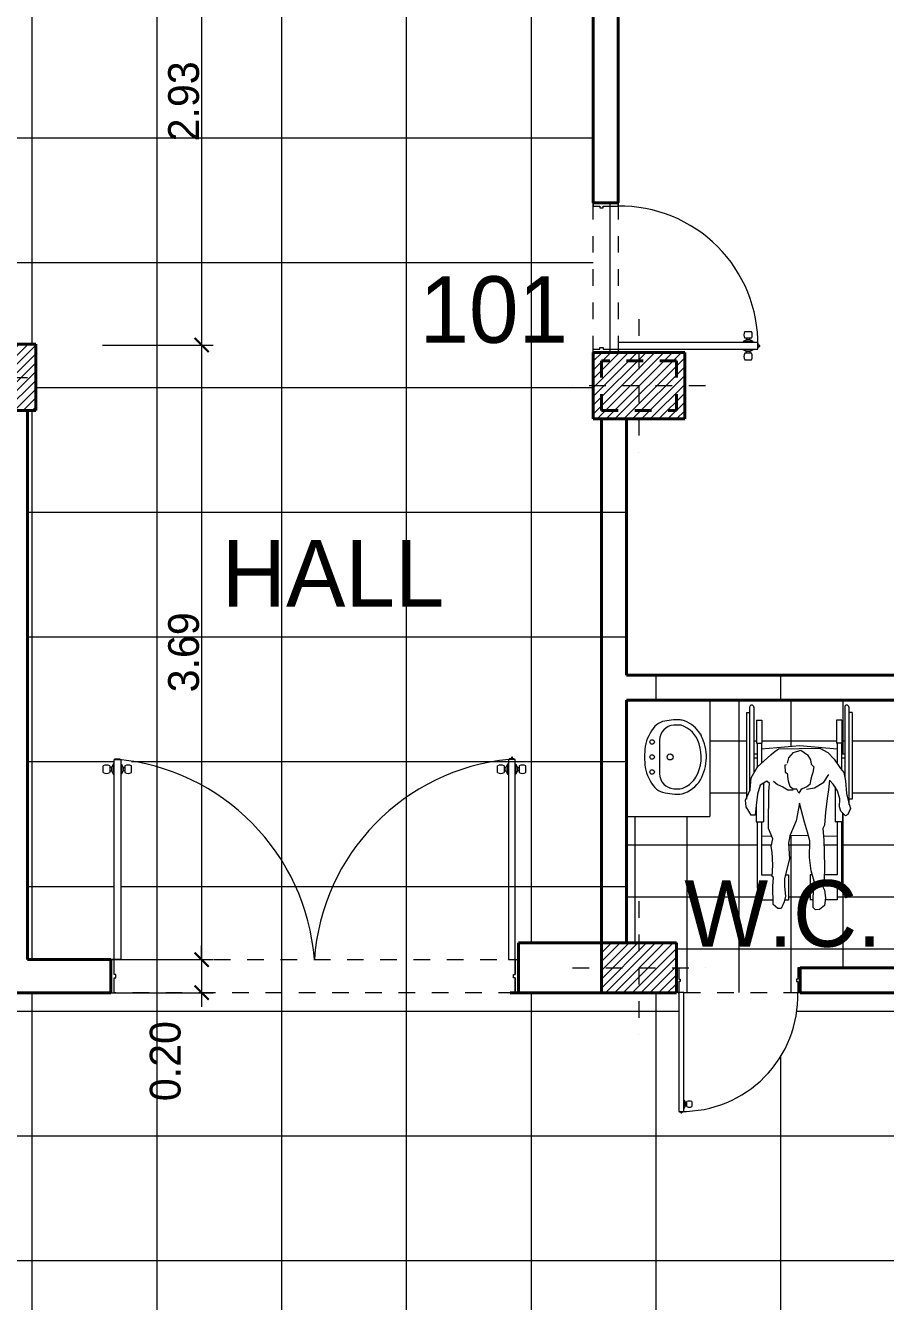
# Model space of a CAD drawing. Header units: millimetres. Extents: x 189.5 to 285.5, y -15 to 51.
# Drawn here: x 248.18 to 253.35, y 21.13 to 28.8 of the extents above; entities that cross this region are included whole.
import ezdxf
from ezdxf.enums import TextEntityAlignment as Align

# ---------------------------------------------------------------- set-up
doc = ezdxf.new("R2010")
doc.units = ezdxf.units.MM
doc.header["$LTSCALE"] = 0.005
doc.header["$MEASUREMENT"] = 0
doc.linetypes.add('ACAD_ISO02W100', pattern=[15, 12, -3])
doc.linetypes.add('ACAD_ISO10W100', pattern=[18, 12, -3, 0, -3])
for name, color, linetype, lineweight in [('Aux', 1, 'Continuous', 9), ('columna', 6, 'Continuous', 40), ('cotas', 1, 'Continuous', 15), ('ejes', 1, 'ACAD_ISO10W100', 9), ('Hatch', 11, 'Continuous', 9), ('muebles', 2, 'Continuous', 20), ('muro', 5, 'Continuous', 40), ('proy', 1, 'ACAD_ISO02W100', 9), ('pu-ven', 2, 'Continuous', 20), ('reforzamiento', 5, 'ACAD_ISO10W100', 40)]:
    doc.layers.add(name, color=color, linetype=linetype, lineweight=lineweight)
doc.layers.add('text', color=1, linetype='Continuous')
doc.styles.get("Standard").update_dxf_attribs({"font": 'ERASMD.TTF', "height": 0.185})
doc.dimstyles.get("Standard").update_dxf_attribs({"dimtxt": 0.15, "dimasz": 0.085, "dimexe": 0.07, "dimexo": 0.4, "dimgap": 0.015, "dimtad": 1, "dimzin": 1, "dimdsep": 46, "dimtxsty": 'Standard', "dimblk": 'ARCHTICK', "dimcen": 0, "dimclrd": 256, "dimclre": 256, "dimclrt": 2, "dimadec": 0, "dimazin": 0, "dimtfac": 1, "dimtix": 1, "dimtmove": 0, "dimatfit": 0, "dimfxl": 1, "dimlwd": -1, "dimlwe": -1, "dimarcsym": 0})
pattern_1 = [(45, (-337.533465, 81.375706), (-0.0265165043, 0.0265165043), [])]
pattern_2 = [(0, (-337.5335, 81.3757), (0, 0.75), []), (90, (-337.5335, 81.3757), (-0.75, 5e-17), [])]

# ---------------------------------------------------------------- blocks, each defined once
blk = doc.blocks.new('_ArchTick')
at = {"color": 0, "linetype": 'ByBlock', "const_width": 0.15}
blk.add_lwpolyline([(-0.5, -0.5), (0.5, 0.5)], dxfattribs=at)
blk = doc.blocks.new('*D176')
at = {"layer": 'cotas', "transparency": 16777216}
for p, q in [((249.1315, 29.8113), (249.3052, 29.8113)), ((249.2352, 29.8113), (249.2352, 26.8806)), ((248.639, 26.8806), (249.3052, 26.8806))]:
    blk.add_line(p, q, dxfattribs=at)
at = {"layer": 'Defpoints', "color": 0, "transparency": 16777216}
for p in [(248.7315, 29.8113), (248.239, 26.8806), (249.2352, 26.8806)]:
    blk.add_point(p, dxfattribs=at)
at = {"layer": 'cotas', "transparency": 16777216, "xscale": 0.085, "yscale": 0.085, "zscale": 0.085}
for p, rotation in [((249.2352, 29.8113), 90), ((249.2352, 26.8806), 270)]:
    blk.add_blockref('_ArchTick', p, dxfattribs=dict(at, rotation=rotation))
at = {"layer": 'cotas', "color": 2, "transparency": 16777216, "insert": (249.1277, 28.3459), "char_height": 0.185, "attachment_point": 5, "rotation": 90}
blk.add_mtext('2.93', dxfattribs=at)
blk = doc.blocks.new('*D177')
at = {"layer": 'cotas', "transparency": 16777216}
for p, q in [((248.639, 26.8806), (249.3052, 26.8806)), ((249.2352, 26.8806), (249.2352, 23.1863)), ((248.639, 23.1863), (249.3052, 23.1863))]:
    blk.add_line(p, q, dxfattribs=at)
at = {"layer": 'Defpoints', "color": 0, "transparency": 16777216}
for p in [(248.239, 26.8806), (248.239, 23.1863), (249.2352, 23.1863)]:
    blk.add_point(p, dxfattribs=at)
at = {"layer": 'cotas', "transparency": 16777216, "xscale": 0.085, "yscale": 0.085, "zscale": 0.085}
for p, rotation in [((249.2352, 26.8806), 90), ((249.2352, 23.1863), 270)]:
    blk.add_blockref('_ArchTick', p, dxfattribs=dict(at, rotation=rotation))
at = {"layer": 'cotas', "color": 2, "transparency": 16777216, "insert": (249.1277, 25.0334), "char_height": 0.185, "attachment_point": 5, "rotation": 90}
blk.add_mtext('3.69', dxfattribs=at)
blk = doc.blocks.new('*D178')
at = {"layer": 'cotas', "transparency": 16777216}
for p, q in [((249.2352, 23.1863), (249.2352, 23.2713)), ((248.639, 23.1863), (249.3052, 23.1863)), ((249.2352, 23.1863), (249.2352, 22.9863)), ((248.639, 22.9863), (249.3052, 22.9863)), ((249.2352, 22.9863), (249.2352, 22.9013))]:
    blk.add_line(p, q, dxfattribs=at)
at = {"layer": 'Defpoints', "color": 0, "transparency": 16777216}
for p in [(248.239, 23.1863), (248.239, 22.9863), (249.2352, 22.9863)]:
    blk.add_point(p, dxfattribs=at)
at = {"layer": 'cotas', "transparency": 16777216, "xscale": 0.085, "yscale": 0.085, "zscale": 0.085}
for p, rotation in [((249.2352, 23.1863), 270), ((249.2352, 22.9863), 90)]:
    blk.add_blockref('_ArchTick', p, dxfattribs=dict(at, rotation=rotation))
at = {"layer": 'cotas', "color": 2, "transparency": 16777216, "insert": (249.0172, 22.5754), "char_height": 0.185, "attachment_point": 5, "rotation": 90}
blk.add_mtext('0.20', dxfattribs=at)

msp = doc.modelspace()

# ---------------------------------------------------------------- hatches: boundary and pattern name
at = {"layer": 'Hatch'}
h = msp.add_hatch(dxfattribs=at)
h.set_pattern_fill('NET', color=256, scale=6, style=0)
h.set_pattern_definition(pattern_2)
h.paths.add_polyline_path([(251.589, 29.6363), (251.589, 29.8113), (251.5421, 29.8113), (250.739, 29.8113), (247.989, 29.8113), (247.989, 29.5613), (247.259, 29.5613), (247.259, 29.8113), (246.739, 29.8113), (245.119, 29.8113), (244.419, 29.8113), (244.419, 34.2019), (244.4194, 34.2019), (244.4194, 35.0813), (244.419, 35.0813), (244.419, 35.2313), (244.4194, 35.2436), (244.4194, 35.2633), (244.4194, 36.1313), (244.419, 36.1313), (244.419, 40.4363), (243.044, 40.4363), (243.044, 36.3343), (243.0435, 36.322), (243.0435, 36.3022), (243.0435, 35.4343), (243.044, 35.4343), (243.044, 29.8113), (241.044, 29.8113), (241.0264, 29.8113), (240.2542, 29.8113), (239.109, 29.8113), (239.109, 29.5613), (238.379, 29.5613), (238.379, 29.6602), (238.3614, 29.6602), (237.5892, 29.6602), (237.5892, 29.6613), (234.1944, 29.6613), (234.1944, 29.5863), (234.1949, 29.4603), (234.1948, 29.4603), (234.1948, 27.0503), (234.1948, 26.7863), (234.1921, 25.9187), (234.1921, 23.7613), (234.1921, 23.2863), (234.1921, 23.1863), (234.764, 23.1863), (234.764, 23.1864), (234.784, 23.1864), (234.784, 24.3926), (234.824, 24.3926), (234.824, 24.3876, -0.361107), (235.9877, 23.1864, -0.36511), (237.154, 24.3896), (237.154, 24.3926), (237.169, 24.3926), (237.169, 24.394, -1.126482), (237.1857, 24.3926), (237.214, 24.3926), (237.214, 24.8313), (237.214, 24.8613), (237.214, 24.9613), (237.214, 25.5313), (237.214, 26.7863), (238.394, 26.7863), (238.394, 26.8863), (239.094, 26.8863), (239.094, 26.7794), (239.694, 26.7794), (239.694, 26.7863), (240.994, 26.7863), (240.994, 26.5863), (242.094, 26.5863), (242.094, 27.0898, -0.414214), (242.069, 27.1148, -1), (242.119, 27.1148, -0.414214), (242.094, 27.0898), (242.094, 26.5863), (243.294, 26.5863), (243.319, 26.5863), (243.319, 26.5363), (243.969, 26.5363), (243.969, 26.5863), (243.994, 26.5863), (245.494, 26.5863), (245.494, 26.7863), (247.539, 26.7863), (247.539, 26.8863), (248.239, 26.8863), (248.239, 26.4863), (248.189, 26.4863), (248.189, 23.1863), (248.709, 23.1863), (248.709, 24.2908), (248.6948, 24.3191, -0.533094), (248.6252, 24.3308, -0.533094), (248.6948, 24.3426), (248.709, 24.3708), (248.709, 24.3925), (248.749, 24.3925), (248.749, 24.3876, -0.361107), (249.9127, 23.1863, -0.36511), (251.079, 24.3895), (251.079, 24.3925), (251.094, 24.3925), (251.094, 24.3939, -1.126482), (251.1107, 24.3925), (251.119, 24.3925), (251.119, 24.3708), (251.1331, 24.3426, -0.533094), (251.2027, 24.3308, -0.533094), (251.1331, 24.3191), (251.119, 24.2908), (251.119, 23.2863), (251.639, 23.2863), (251.639, 26.4363), (251.589, 26.4363), (251.589, 26.8363), (251.589, 26.8563), (251.589, 27.7363)])
h.paths.add_polyline_path([(237.1758, 24.386, -0.994515), (237.1789, 24.4026, -1.001182), (237.1759, 24.386, -0.002159)], flags=17)
h.paths.add_polyline_path([(248.7027, 24.3308, -0.645497), (248.6252, 24.3308, -0.645497)], flags=17)
h.paths.add_polyline_path([(251.1012, 24.3858, -0.00258), (251.1011, 24.3858, -0.008851), (251.1008, 24.3859, -363.638745), (251.1009, 24.3859, -115.199199)], flags=17)
h.paths.add_polyline_path([(251.2027, 24.3308, -0.645497), (251.1252, 24.3308, -0.645497)], flags=16)
h.paths.add_polyline_path([(251.119, 24.39), (251.084, 24.39, 0.366205), (249.9127, 23.1863), (251.119, 23.1863)], flags=16)
h.paths.add_polyline_path([(251.0648, 24.3426), (251.074, 24.3608), (251.074, 24.3008), (251.0648, 24.3191, -0.533094), (250.9952, 24.3308, -0.533094)], flags=0)
h.paths.add_polyline_path([(251.064, 24.3208), (251.054, 24.3208), (251.054, 24.3008), (251.064, 24.3008)], flags=0)
h.paths.add_polyline_path([(248.814, 24.3789), (248.814, 24.3108, -0.337682), (248.7631, 24.3191), (248.749, 24.2908), (248.749, 23.1863), (249.9127, 23.1863, 0.34701)], flags=16)
h.paths.add_polyline_path([(251.109, 23.0963), (251.119, 23.0963), (251.119, 23.1863), (248.709, 23.1863), (248.709, 23.0963), (248.719, 23.0963), (248.719, 23.0763), (248.709, 23.0763), (248.709, 22.9863), (251.119, 22.9863), (251.119, 23.0763), (251.109, 23.0763)])
h.paths.add_polyline_path([(237.194, 24.3901), (237.159, 24.3901, 0.366205), (235.9877, 23.1864), (237.154, 23.1864), (237.194, 23.1864)], flags=17)
h.paths.add_polyline_path([(237.1398, 24.3426), (237.149, 24.3609), (237.149, 24.3009), (237.1398, 24.3192, -0.533094), (237.0702, 24.3309, -0.533094)], flags=16)
h.paths.add_polyline_path([(237.139, 24.3209), (237.129, 24.3209), (237.129, 24.3009), (237.139, 24.3009)], flags=16)
h.paths.add_polyline_path([(234.889, 24.3789), (234.889, 24.3109, -0.337682), (234.8381, 24.3192), (234.824, 24.2909), (234.824, 23.1864), (235.9877, 23.1864, 0.34701)], flags=16)
h.paths.add_polyline_path([(237.184, 23.0964), (237.194, 23.0964), (237.194, 23.1863), (234.784, 23.1863), (234.784, 23.0964), (234.794, 23.0964), (234.794, 23.0764), (234.794, 23.0763), (234.784, 23.0763), (234.784, 22.9864), (237.194, 22.9864), (237.194, 23.0763), (237.184, 23.0763)])
h.paths.add_polyline_path([(243.4103, 38.1902), (244.0526, 38.1902), (244.0526, 37.9067), (243.4103, 37.9067)], flags=24)
h.paths.add_polyline_path([(248.983, 29.1406), (248.983, 29.7272), (249.2665, 29.7272), (249.2665, 29.1406)], flags=24)
h.paths.add_polyline_path([(248.983, 28.0303), (248.983, 28.6616), (249.2665, 28.6616), (249.2665, 28.0303)], flags=24)
h.paths.add_polyline_path([(248.983, 24.7316), (248.983, 25.3353), (249.2665, 25.3353), (249.2665, 24.7316)], flags=24)
h.paths.add_polyline_path([(244.8421, 29.211), (244.8421, 29.7976), (245.1256, 29.7976), (245.1256, 29.211)], flags=24)
h.paths.add_polyline_path([(244.8421, 27.8981), (244.8421, 28.4994), (245.1256, 28.4994), (245.1256, 27.8981)], flags=24)
h.paths.add_polyline_path([(239.7537, 27.9787), (239.7537, 28.612), (240.0372, 28.612), (240.0372, 27.9787)], flags=24)
h = msp.add_hatch(dxfattribs=at)
h.set_pattern_fill('ANSI31', color=256, scale=0.3, style=0)
h.set_pattern_definition(pattern_1)
h.paths.add_polyline_path([(247.889, 26.8863), (247.539, 26.8863), (247.539, 26.6863), (247.889, 26.6863)])
h.paths.add_polyline_path([(248.239, 26.8863), (247.889, 26.8863), (247.889, 26.6863), (248.239, 26.6863)])
h.paths.add_polyline_path([(248.239, 26.6863), (247.889, 26.6863), (247.889, 26.4863), (248.239, 26.4863)])
h.paths.add_polyline_path([(247.889, 26.6863), (247.539, 26.6863), (247.539, 26.4863), (247.889, 26.4863)])
h = msp.add_hatch(dxfattribs=at)
h.set_pattern_fill('ANSI31', color=256, scale=0.3, style=0)
h.set_pattern_definition(pattern_1)
h.paths.add_polyline_path([(251.864, 26.7863), (251.639, 26.7863), (251.639, 26.6363), (251.864, 26.6363)])
h.paths.add_polyline_path([(252.089, 26.7863), (251.864, 26.7863), (251.864, 26.6363), (252.089, 26.6363)])
h.paths.add_polyline_path([(252.089, 26.6363), (251.864, 26.6363), (251.864, 26.4863), (252.089, 26.4863)], flags=16)
h.paths.add_polyline_path([(251.864, 26.6363), (251.639, 26.6363), (251.639, 26.4863), (251.864, 26.4863)], flags=17)
h.paths.add_polyline_path([(251.864, 26.4863), (251.639, 26.4863), (251.639, 26.6363), (251.589, 26.6363), (251.589, 26.4363), (251.864, 26.4363)])
h.paths.add_polyline_path([(252.139, 26.6363), (252.089, 26.6363), (252.089, 26.4863), (251.864, 26.4863), (251.864, 26.4363), (252.139, 26.4363)])
h.paths.add_polyline_path([(252.139, 26.8363), (251.864, 26.8363), (251.864, 26.7863), (252.089, 26.7863), (252.089, 26.6363), (252.139, 26.6363)])
h.paths.add_polyline_path([(251.864, 26.8363), (251.589, 26.8363), (251.589, 26.6363), (251.639, 26.6363), (251.639, 26.7863), (251.864, 26.7863)])
h = msp.add_hatch(dxfattribs=at)
h.set_pattern_fill('NET', color=256, scale=6, style=0)
h.set_pattern_definition(pattern_2)
h.paths.add_polyline_path([(252.1039, 22.9856, -2.414214), (252.102, 22.9875), (252.089, 22.9875), (252.089, 22.9863), (251.639, 22.9863), (251.139, 22.9863), (248.709, 22.9863), (248.689, 22.9863), (247.989, 22.9863), (247.539, 22.9863), (246.544, 22.9863), (245.694, 22.9863), (245.394, 22.9863), (243.744, 22.9863), (242.744, 22.9863), (240.994, 22.9863), (240.694, 22.9863), (239.844, 22.9863), (238.794, 22.9863), (238.394, 22.9863), (238.194, 22.9863), (237.214, 22.9863), (234.784, 22.9863), (234.764, 22.9863), (234.764, 22.9864), (234.1921, 22.9864), (234.1921, 22.3237), (234.1921, 20.2278), (234.1921, 19.6363), (234.1921, 19.2685), (234.1921, 18.3185), (234.1921, 17.6113), (234.1921, 17.2613), (234.0921, 17.2613), (234.0921, 16.6726), (234.0921, 13.9314), (234.0921, 13.1863), (234.0921, 12.8863), (234.0921, 11.2863), (237.544, 11.2863), (237.544, 12.8363), (237.294, 12.8363), (236.894, 12.8363), (236.894, 13.2363), (237.294, 13.2363), (237.544, 13.2363), (237.544, 19.5563), (252.1187, 19.5563), (252.1187, 19.6495), (252.0707, 19.6495), (252.1187, 20.1341), (252.1187, 19.5563), (257.464, 19.5563), (257.464, 20.1863), (257.164, 20.1863), (257.164, 20.4863), (257.264, 20.4863), (257.264, 22.9863), (256.714, 22.9863), (255.3366, 22.9863, -0.419905), (254.6483, 22.2732), (254.6483, 22.2713), (254.6409, 22.2713), (254.6409, 22.2703, -1.126482), (254.6284, 22.2713), (254.6223, 22.2713), (254.6223, 22.9875), (254.6015, 22.9875), (254.6015, 24.7463), (257.264, 24.7463), (257.264, 23.3863), (257.414, 23.3863), (257.414, 25.3413), (257.264, 25.3413), (257.264, 24.8963), (251.789, 24.8963), (251.789, 26.4363), (251.639, 26.4363), (251.639, 23.2863), (251.789, 23.2863), (251.789, 24.7463), (254.4515, 24.7463), (254.4515, 23.1363), (252.8331, 23.1363), (252.8331, 22.9863), (252.8182, 22.9863, -0.419905), (252.1299, 22.2732), (252.1299, 22.2713), (252.1225, 22.2713), (252.1225, 22.2703, -1.126482), (252.11, 22.2713), (252.1039, 22.2713)])
h.paths.add_polyline_path([(240.644, 20.4863), (240.644, 20.1863), (240.344, 20.1863), (240.344, 20.4863)], flags=17)
h.paths.add_polyline_path([(237.244, 20.1863), (236.944, 20.1863), (236.944, 20.4863), (237.244, 20.4863)], flags=17)
h.paths.add_polyline_path([(243.694, 20.4863), (243.994, 20.4863), (243.994, 20.1863), (243.694, 20.1863)], flags=17)
h.paths.add_polyline_path([(237.244, 16.9363), (237.244, 16.6363), (236.944, 16.6363), (236.944, 16.9363)], flags=16)
h.paths.add_polyline_path([(247.044, 20.4863), (247.344, 20.4863), (247.344, 20.1863), (247.044, 20.1863)], flags=17)
h.paths.add_polyline_path([(250.364, 20.4863), (250.664, 20.4863), (250.664, 20.1863), (250.364, 20.1863)], flags=17)
h.paths.add_polyline_path([(252.1166, 22.2764, -0.038968), (252.1176, 22.2762, -0.972815), (252.1152, 22.2639, -1.041803), (252.1177, 22.2762, -21.895407)], flags=17)
h.paths.add_polyline_path([(253.714, 20.4863), (254.014, 20.4863), (254.014, 20.1863), (253.714, 20.1863)], flags=17)
h.paths.add_polyline_path([(254.6283, 22.2701, 1796152.363669), (254.6283, 22.2701)], flags=16)
h.paths.add_polyline_path([(234.2749, 19.1133), (234.8615, 19.1133), (234.8615, 18.8298), (234.2749, 18.8298)], flags=24)
h.paths.add_polyline_path([(255.747, 22.3754), (255.747, 22.9621), (256.0305, 22.9621), (256.0305, 22.3754)], flags=24)
h.paths.add_polyline_path([(255.747, 20.9547), (255.747, 21.5879), (256.0305, 21.5879), (256.0305, 20.9547)], flags=24)
h.paths.add_polyline_path([(248.8725, 22.273), (248.8725, 22.8778), (249.156, 22.8778), (249.156, 22.273)], flags=24)
h.paths.add_polyline_path([(244.8421, 22.3643), (244.8421, 22.9691), (245.1256, 22.9691), (245.1256, 22.3643)], flags=24)
h.paths.add_polyline_path([(244.8421, 21.4348), (244.8421, 22.0377), (245.1256, 22.0377), (245.1256, 21.4348)], flags=24)
h.paths.add_polyline_path([(245.146, 20.29), (245.146, 20.8948), (245.4295, 20.8948), (245.4295, 20.29)], flags=24)
h.paths.add_polyline_path([(244.8421, 19.5547), (244.8421, 20.1879), (245.1256, 20.1879), (245.1256, 19.5547)], flags=25)
h.paths.add_polyline_path([(245.2121, 16.9977), (245.2121, 19.8965), (244.6547, 19.8965), (244.6547, 16.9977)], flags=25)
h = msp.add_hatch(dxfattribs=at)
h.set_pattern_fill('NET', color=256, scale=2.5, style=0)
h.set_pattern_definition([(0, (-337.53346, 81.3757), (0, 0.3125), []), (90, (-337.53346, 81.3757), (-0.3125, 2e-17), [])])
h.paths.add_polyline_path([(253.4715, 24.6463, -0.414214), (253.3965, 24.7213), (253.3965, 24.7463), (252.289, 24.7463), (252.289, 24.0463), (251.789, 24.0463), (251.789, 23.2863), (252.089, 23.2863), (252.089, 23.1363), (252.1039, 23.1363), (252.1039, 23.0693), (252.1113, 23.0693), (252.1113, 23.0544), (252.1039, 23.0544), (252.1039, 22.9875), (252.1337, 22.9875), (252.8182, 22.9875), (252.8182, 23.0544), (252.8107, 23.0544), (252.8107, 23.0693), (252.8182, 23.0693), (252.8182, 23.1363), (252.8331, 23.1363), (253.3965, 23.1363), (253.3965, 23.1613, -0.414214), (253.4715, 23.2363), (254.2715, 23.2363, -0.414214), (254.3465, 23.1613), (254.3465, 23.1363), (254.4515, 23.1363), (254.4515, 24.7463), (254.3465, 24.7463), (254.3465, 24.7213, -0.414214), (254.2715, 24.6463)])
h.paths.add_polyline_path([(253.8055, 23.7539), (253.8055, 23.3539), (253.4055, 23.3539), (253.4055, 23.7539)], flags=16)
h.paths.add_polyline_path([(253.7466, 24.237, -0.045363), (253.7102, 24.3393, -0.070518), (253.7076, 24.3574, -0.070518), (253.7102, 24.3755, -0.045363), (253.7466, 24.4778, -0.268169), (253.81, 24.5267, -0.067789), (254.2149, 24.5256, 0.001999), (254.2135, 24.5496, -0.417966), (254.2258, 24.5634, -0.025477), (254.3785, 24.5635, -0.399461), (254.3956, 24.5455), (254.3956, 24.3574), (254.3956, 24.1693, -0.399461), (254.3785, 24.1513, -0.025477), (254.2258, 24.1514, -0.417966), (254.2135, 24.1652, 0.001999), (254.2149, 24.1891, -0.067789), (253.81, 24.1881, -0.268169)], flags=16)
h.paths.add_polyline_path([(253.7242, 24.3698), (253.7246, 24.3713, 0.007544)], flags=0)
h.paths.add_polyline_path([(253.7246, 24.3435, -0.007544), (253.7242, 24.3449)], flags=0)
h.paths.add_polyline_path([(253.5722, 23.6942, -1), (253.5395, 23.6942, -1)], flags=0)
h.paths.add_polyline_path([(253.7578, 24.362, -0.112236), (253.7832, 24.4456, -0.223702), (253.8285, 24.4774, -0.057878), (254.0013, 24.4872, -0.276538), (254.0862, 24.4293), (254.0878, 24.4257, -0.06197), (254.0943, 24.4018, -0.037202), (254.0976, 24.3574, -0.037202), (254.0943, 24.3129, -0.002742), (254.0942, 24.3118, 0.038117), (254.0976, 24.3574, 0.038117), (254.0942, 24.4029, 0.059218), (254.0878, 24.4257), (254.0862, 24.4293, 0.276538), (254.0013, 24.4872, 0.057878), (253.8285, 24.4774, 0.223702), (253.7832, 24.4456, 0.112236), (253.7578, 24.362, 0.0178), (253.7576, 24.3574, -0.0178)], flags=0)
h.paths.add_polyline_path([(253.1347, 24.0953), (253.1204, 24.058), (253.106, 24.0494), (253.087, 24.0685), (253.087, 24.0148), (253.0807, 24.0148), (253.0807, 23.6157), (253.0553, 23.6157), (253.0553, 23.5443), (252.9842, 23.5443), (252.98, 23.5109), (252.9485, 23.488), (252.9256, 23.4851), (252.9113, 23.4995), (252.9113, 23.5443), (252.8926, 23.5443), (252.8926, 23.6946), (252.9067, 23.6946), (252.8998, 23.72), (252.8883, 23.8002), (252.8912, 23.9005), (252.8826, 23.9315), (252.773, 23.934), (252.7729, 23.934), (252.7709, 23.9291), (252.7623, 23.8862), (252.768, 23.7916), (252.7444, 23.6946), (252.7627, 23.6946), (252.7627, 23.5443), (252.7392, 23.5443), (252.7365, 23.5338), (252.7193, 23.4937), (252.6993, 23.4937), (252.6706, 23.5166), (252.6699, 23.5443), (252.6, 23.5443), (252.6, 23.6157), (252.5746, 23.6157), (252.5746, 24.0148), (252.5682, 24.0148), (252.5682, 24.1179), (252.5675, 24.1125), (252.5618, 24.0552), (252.5389, 24.0552), (252.5246, 24.0781), (252.5074, 24.1039), (252.5045, 24.144), (252.5101, 24.1563), (252.5101, 24.6714), (252.5292, 24.6714), (252.5292, 24.7032, -1), (252.5546, 24.7032), (252.5546, 24.4238), (252.5746, 24.4238), (252.5746, 24.4868), (252.5714, 24.4868), (252.5714, 24.6257), (252.6031, 24.6257), (252.6031, 24.4868), (252.6, 24.4868), (252.6, 24.4535), (252.8303, 24.4741), (253.0553, 24.4535), (253.0553, 24.4868), (253.0521, 24.4868), (253.0521, 24.6257), (253.0838, 24.6257), (253.0838, 24.4868), (253.0807, 24.4868), (253.0807, 24.4238), (253.1007, 24.4238), (253.1007, 24.7032, -1), (253.1261, 24.7032), (253.1261, 24.6714), (253.1451, 24.6714), (253.1451, 24.1507), (253.1261, 24.1507), (253.1261, 24.1255)], flags=16)
h.paths.add_polyline_path([(253.0865, 24.3205), (253.087, 24.3205), (253.087, 24.3199)], flags=0)
h.paths.add_polyline_path([(253.0553, 23.6946), (252.9782, 23.6946), (252.98, 23.7401), (252.9771, 23.8346), (252.9743, 23.9034), (252.9722, 23.9295), (253.0553, 23.9276)], flags=0)
h.paths.add_polyline_path([(253.9212, 24.3265, -0.009796), (253.92, 24.3285, 0.019597)], flags=0)
h.paths.add_polyline_path([(253.92, 24.3863, -0.248029), (253.9431, 24.4021, -0.011397), (253.9772, 24.4053, -0.373544), (253.9981, 24.3896, -0.054091), (254.0016, 24.3574, -0.054091), (253.9981, 24.3252, -0.0029), (253.9981, 24.325, 0.054479), (254.0016, 24.3574, 0.054479), (253.9981, 24.3898, 0.370243), (253.9772, 24.4053, 0.011397), (253.9431, 24.4021, 0.227327), (253.9212, 24.3883, 0.009796)], flags=0)
h.paths.add_polyline_path([(254.1401, 24.2774, -1), (254.1251, 24.2774, -1)], flags=0)
h.paths.add_polyline_path([(254.1251, 24.4374, -1), (254.1401, 24.4374, -1)], flags=0)
h.paths.add_polyline_path([(254.1889, 23.6151, -0.093247), (254.2815, 23.6761, -0.099617), (254.4363, 23.7073), (254.4363, 23.5073), (254.4363, 23.3073, -0.099617), (254.2815, 23.3384, -0.093247), (254.1889, 23.3995, -0.203159), (254.1433, 23.5073, -0.203159)], flags=16)
h.paths.add_polyline_path([(254.2039, 23.5907, -0.120293), (254.2968, 23.6561, -0.472603), (254.398, 23.5996, -0.044638), (254.4063, 23.5073, -0.044638), (254.398, 23.415, -0.472603), (254.2968, 23.3585, -0.120293), (254.2039, 23.4239, -0.026209), (254.1942, 23.4356, 0.180716), (254.2529, 23.3974, 0.051268), (254.2936, 23.3927, 0.081987), (254.3258, 23.3976, 0.346828), (254.3808, 23.4799, -0.007416), (254.3802, 23.4903), (254.3773, 23.4903), (254.3773, 23.5243), (254.3971, 23.5243, 0.120973), (254.3954, 23.5815, 0.286894), (254.3368, 23.6352, 0.286546), (254.1942, 23.579, -0.000001), (254.1942, 23.579, -0.026208)], flags=0)
h.paths.add_polyline_path([(252.6678, 23.912), (252.6592, 23.8661), (252.6649, 23.8317), (252.6678, 23.7544), (252.6653, 23.6946), (252.6, 23.6946), (252.6, 23.9276), (252.6605, 23.9298)], flags=0)
h.paths.add_polyline_path([(254.3388, 23.5073, -1), (254.2738, 23.5073, -1)], flags=0)
h.paths.add_polyline_path([(254.3313, 23.5073, -1), (254.2813, 23.5073, -1)], flags=0)
h.paths.add_polyline_path([(255.1015, 24.7463), (255.1015, 24.0463), (254.6015, 24.0463), (254.6015, 23.1363), (254.6074, 23.1363), (254.6223, 23.1363), (254.6223, 23.0693), (254.6297, 23.0693), (254.6297, 23.0544), (254.6223, 23.0544), (254.6223, 22.9875), (254.652, 22.9875), (255.3366, 22.9875), (255.3366, 23.0544), (255.3291, 23.0544), (255.3291, 23.0693), (255.3366, 23.0693), (255.3366, 23.1363), (255.3515, 23.1363), (256.209, 23.1363), (256.209, 23.1613, -0.414214), (256.284, 23.2363), (256.714, 23.2363), (256.714, 23.3863), (257.264, 23.3863), (257.264, 24.7463), (257.159, 24.7463), (257.159, 24.7213, -0.414214), (257.084, 24.6463), (256.284, 24.6463, -0.414214), (256.209, 24.7213), (256.209, 24.7463)])
h.paths.add_polyline_path([(255.3871, 24.0148), (255.3807, 24.0148), (255.3807, 24.1179), (255.38, 24.1125), (255.3743, 24.0552), (255.3514, 24.0552), (255.3371, 24.0781), (255.3199, 24.1039), (255.317, 24.144), (255.3226, 24.1563), (255.3226, 24.6714), (255.3417, 24.6714), (255.3417, 24.7032, -1), (255.3671, 24.7032), (255.3671, 24.4238), (255.3871, 24.4238), (255.3871, 24.4868), (255.3839, 24.4868), (255.3839, 24.6257), (255.4156, 24.6257), (255.4156, 24.4868), (255.4125, 24.4868), (255.4125, 24.4535), (255.6428, 24.4741), (255.8678, 24.4535), (255.8678, 24.4868), (255.8646, 24.4868), (255.8646, 24.6257), (255.8963, 24.6257), (255.8963, 24.4868), (255.8932, 24.4868), (255.8932, 24.4238), (255.9132, 24.4238), (255.9132, 24.7032, -1), (255.9386, 24.7032), (255.9386, 24.6714), (255.9576, 24.6714), (255.9576, 24.1507), (255.9386, 24.1507), (255.9386, 24.1255), (255.9472, 24.0953), (255.9329, 24.058), (255.9185, 24.0494), (255.8995, 24.0685), (255.8995, 24.0148), (255.8932, 24.0148), (255.8932, 23.6157), (255.8678, 23.6157), (255.8678, 23.5443), (255.7967, 23.5443), (255.7925, 23.5109), (255.761, 23.488), (255.7381, 23.4851), (255.7238, 23.4995), (255.7238, 23.5443), (255.7051, 23.5443), (255.7051, 23.6946), (255.7192, 23.6946), (255.7123, 23.72), (255.7008, 23.8002), (255.7037, 23.9005), (255.6951, 23.9315), (255.5855, 23.934), (255.5854, 23.934), (255.5834, 23.9291), (255.5748, 23.8862), (255.5805, 23.7916), (255.5569, 23.6946), (255.5752, 23.6946), (255.5752, 23.5443), (255.5517, 23.5443), (255.549, 23.5338), (255.5318, 23.4937), (255.5118, 23.4937), (255.4831, 23.5166), (255.4824, 23.5443), (255.4125, 23.5443), (255.4125, 23.6157), (255.3871, 23.6157)], flags=16)
h.paths.add_polyline_path([(255.4125, 23.6946), (255.4125, 23.9276), (255.473, 23.9298), (255.4803, 23.912), (255.4717, 23.8661), (255.4774, 23.8317), (255.4803, 23.7544), (255.4778, 23.6946)], flags=0)
h.paths.add_polyline_path([(255.899, 24.3205), (255.8995, 24.3205), (255.8995, 24.3199)], flags=0)
h.paths.add_polyline_path([(255.7925, 23.7401), (255.7896, 23.8346), (255.7868, 23.9034), (255.7847, 23.9295), (255.8678, 23.9276), (255.8678, 23.6946), (255.7907, 23.6946)], flags=0)
h.paths.add_polyline_path([(256.218, 23.7539), (256.618, 23.7539), (256.618, 23.3539), (256.218, 23.3539)], flags=16)
h.paths.add_polyline_path([(256.352, 23.6942, -1), (256.3847, 23.6942, -1)], flags=0)
h.paths.add_polyline_path([(256.5227, 24.3393, -0.070518), (256.5201, 24.3574, -0.070518), (256.5227, 24.3755, -0.045363), (256.5591, 24.4778, -0.268169), (256.6225, 24.5267, -0.067789), (257.0274, 24.5256, 0.001999), (257.026, 24.5496, -0.417966), (257.0383, 24.5634, -0.025477), (257.191, 24.5635, -0.399461), (257.2081, 24.5455), (257.2081, 24.3574), (257.2081, 24.1693, -0.399461), (257.191, 24.1513, -0.025477), (257.0383, 24.1514, -0.417966), (257.026, 24.1652, 0.001999), (257.0274, 24.1891, -0.067789), (256.6225, 24.1881, -0.268169), (256.5591, 24.237, -0.045363)], flags=16)
h.paths.add_polyline_path([(256.5367, 24.3698), (256.5371, 24.3713, 0.007544)], flags=0)
h.paths.add_polyline_path([(256.5371, 24.3435, -0.007544), (256.5367, 24.3449)], flags=0)
h.paths.add_polyline_path([(256.7251, 24.3574, -0.126166), (256.7325, 24.3863, -0.248029), (256.7556, 24.4021, -0.011397), (256.7897, 24.4053, -0.373544), (256.8106, 24.3896, -0.054091), (256.8141, 24.3574, -0.054091), (256.8106, 24.3252, -0.373544), (256.7897, 24.3095, -0.011397), (256.7556, 24.3126, -0.248029), (256.7325, 24.3285, -0.126166)], flags=0)
h.paths.add_polyline_path([(257.0014, 23.7225, 0.203159), (256.9558, 23.6147, 0.203159), (257.0014, 23.507, 0.093247), (257.094, 23.4459), (257.094, 23.4459, 0.09962), (257.2488, 23.4147), (257.2488, 23.6147), (257.2488, 23.8147, 0.099617), (257.094, 23.7836, 0.093247)], flags=16)
h.paths.add_polyline_path([(257.0164, 23.6982, -0.120293), (257.1093, 23.7636, -0.472603), (257.2105, 23.707, -0.044638), (257.2188, 23.6147, -0.044638), (257.2105, 23.5225, -0.472603), (257.1093, 23.4659, -0.120293), (257.0164, 23.5313, -0.026209), (257.0067, 23.543, 0.180716), (257.0654, 23.5049, 0.051268), (257.1061, 23.5002, 0.081987), (257.1383, 23.505, 0.346828), (257.1933, 23.5874, -0.007416), (257.1927, 23.5977), (257.1898, 23.5977), (257.1898, 23.6317), (257.1927, 23.6317, -0.007416), (257.1933, 23.6421, 0.346828), (257.1383, 23.7245, 0.081987), (257.1061, 23.7293, 0.051268), (257.0654, 23.7246, 0.180716), (257.0067, 23.6865, -0.026209)], flags=0)
h.paths.add_polyline_path([(256.9526, 24.2774, -1), (256.9376, 24.2774, -1)], flags=0)
h.paths.add_polyline_path([(257.0863, 23.6147, -1), (257.1513, 23.6147, -1)], flags=0)
h.paths.add_polyline_path([(257.0938, 23.6147, -1), (257.1438, 23.6147, -1)], flags=0)
h.paths.add_polyline_path([(256.9526, 24.4374, -1), (256.9376, 24.4374, -1)], flags=0)
h.paths.add_polyline_path([(257.2099, 23.6329, 0.050246), (257.2098, 23.6317), (257.2098, 23.5971, 0.000598), (257.2097, 23.5974, 1918.09993), (257.2098, 23.5972, 326.691696), (257.21, 23.5957, 0.002984), (257.2098, 23.5971), (257.2098, 23.6324, 0.001244)], flags=0)
h.paths.add_polyline_path([(251.9962, 23.1539), (253.4639, 23.1539), (253.4639, 23.7732), (251.9962, 23.7732)], flags=25)
h.paths.add_polyline_path([(255.75, 23.6124), (255.75, 24.2702), (256.0305, 24.2702), (256.0305, 23.6124)], flags=24)
h.paths.add_polyline_path([(254.6262, 23.1469), (256.0939, 23.1469), (256.0939, 23.7662), (254.6262, 23.7662)], flags=24)
h = msp.add_hatch(dxfattribs=at)
h.set_pattern_fill('ANSI31', color=256, scale=0.3, style=0)
h.set_pattern_definition(pattern_1)
h.paths.add_polyline_path([(251.864, 23.2863), (251.639, 23.2863), (251.639, 23.1363), (251.864, 23.1363)])
h.paths.add_polyline_path([(252.089, 23.2863), (251.864, 23.2863), (251.864, 23.1363), (252.089, 23.1363)])
h.paths.add_polyline_path([(252.089, 23.1363), (251.864, 23.1363), (251.864, 22.9863), (252.089, 22.9863)])
h.paths.add_polyline_path([(251.864, 23.1363), (251.639, 23.1363), (251.639, 22.9863), (251.864, 22.9863)])

# ---------------------------------------------------------------- linework, layer by layer
at = {"layer": 'Aux'}
for p, q in [((252.4997, 26.9613), (252.5397, 26.9613)), ((252.5097, 26.9113), (252.4897, 26.9013)), ((252.5497, 26.9013), (252.4897, 26.9013)), ((252.4897, 26.9013), (252.4897, 26.8963)), ((252.4897, 26.8513), (252.4897, 26.8563)), ((252.5497, 26.8513), (252.4897, 26.8513)), ((252.5097, 26.8413), (252.4897, 26.8513)), ((252.5397, 26.9213), (252.4997, 26.9213)), ((252.5297, 26.9213), (252.5097, 26.9213)), ((252.5097, 26.9213), (252.5097, 26.9113)), ((252.5297, 26.9113), (252.5097, 26.9113)), ((252.5297, 26.9113), (252.5297, 26.9213)), ((252.5497, 26.9013), (252.5297, 26.9113)), ((252.5497, 26.8513), (252.5297, 26.8413)), ((252.5497, 26.8963), (252.5497, 26.9013)), ((252.5497, 26.8563), (252.5497, 26.8513)), ((252.5814, 26.8913), (252.5789, 26.8913)), ((252.5789, 26.8613), (252.5814, 26.8613)), ((252.5814, 26.8613), (252.5814, 26.8913)), ((252.5814, 26.8813), (252.5834, 26.8813)), ((252.5834, 26.8813), (252.5814, 26.8813)), ((252.5814, 26.8713), (252.5914, 26.8713)), ((252.5814, 26.8713), (252.5914, 26.8713)), ((252.5397, 26.8313), (252.4997, 26.8313)), ((252.4997, 26.7913), (252.5397, 26.7913)), ((252.5097, 26.8313), (252.5097, 26.8413)), ((252.5297, 26.8413), (252.5097, 26.8413)), ((252.5297, 26.8313), (252.5097, 26.8313)), ((252.5297, 26.8413), (252.5297, 26.8313)), ((251.104, 24.3925), (251.104, 24.4025)), ((251.104, 24.3925), (251.104, 24.4025)), ((248.644, 24.3108), (248.644, 24.3508)), ((248.684, 24.3508), (248.684, 24.3108)), ((248.694, 24.3408), (248.684, 24.3408)), ((248.684, 24.3408), (248.684, 24.3208)), ((248.684, 24.3208), (248.694, 24.3208)), ((248.704, 24.3608), (248.694, 24.3408)), ((248.694, 24.3408), (248.694, 24.3208)), ((248.694, 24.3208), (248.704, 24.3008)), ((248.709, 24.3608), (248.704, 24.3608)), ((248.704, 24.3608), (248.704, 24.3008)), ((248.714, 24.39), (248.714, 24.3925)), ((248.714, 24.3925), (248.744, 24.3925)), ((248.744, 24.3925), (248.744, 24.39)), ((248.749, 24.3608), (248.754, 24.3608)), ((248.754, 24.3608), (248.764, 24.3408)), ((248.754, 24.3608), (248.754, 24.3008)), ((248.764, 24.3208), (248.754, 24.3008)), ((248.764, 24.3408), (248.764, 24.3208)), ((248.764, 24.3408), (248.774, 24.3408)), ((248.774, 24.3208), (248.764, 24.3208)), ((248.774, 24.3508), (248.774, 24.3108)), ((248.774, 24.3408), (248.774, 24.3208)), ((248.814, 24.3108), (248.814, 24.3508)), ((251.014, 24.3108), (251.014, 24.3508)), ((251.054, 24.3508), (251.054, 24.3108)), ((251.064, 24.3408), (251.054, 24.3408)), ((251.054, 24.3408), (251.054, 24.3208)), ((251.054, 24.3208), (251.064, 24.3208)), ((251.074, 24.3608), (251.064, 24.3408)), ((251.064, 24.3408), (251.064, 24.3208)), ((251.064, 24.3208), (251.074, 24.3008)), ((251.079, 24.3608), (251.074, 24.3608)), ((251.074, 24.3608), (251.074, 24.3008)), ((251.114, 24.3925), (251.084, 24.3925)), ((251.084, 24.3925), (251.084, 24.39)), ((251.094, 24.3925), (251.094, 24.3945)), ((251.094, 24.3945), (251.094, 24.3925)), ((251.114, 24.39), (251.114, 24.3925)), ((251.119, 24.3608), (251.124, 24.3608)), ((251.124, 24.3608), (251.124, 24.3008)), ((251.124, 24.3608), (251.134, 24.3408)), ((251.134, 24.3208), (251.124, 24.3008)), ((251.134, 24.3408), (251.134, 24.3208)), ((251.134, 24.3408), (251.144, 24.3408)), ((251.144, 24.3208), (251.134, 24.3208)), ((251.144, 24.3508), (251.144, 24.3108)), ((251.144, 24.3408), (251.144, 24.3208)), ((251.184, 24.3108), (251.184, 24.3508)), ((248.704, 24.3008), (248.709, 24.3008)), ((248.754, 24.3008), (248.749, 24.3008)), ((251.074, 24.3008), (251.079, 24.3008)), ((251.124, 24.3008), (251.119, 24.3008)), ((252.1374, 22.3396), (252.1337, 22.3396)), ((252.1374, 22.2949), (252.1374, 22.3396)), ((252.1448, 22.3247), (252.1374, 22.3396)), ((252.1523, 22.3247), (252.1448, 22.3247)), ((252.1448, 22.3098), (252.1448, 22.3247)), ((252.1523, 22.3024), (252.1523, 22.3321)), ((252.1523, 22.3098), (252.1523, 22.3247)), ((252.182, 22.3321), (252.182, 22.3024)), ((252.1076, 22.2732), (252.1076, 22.2713)), ((252.1076, 22.2713), (252.1299, 22.2713)), ((252.1151, 22.2713), (252.1151, 22.2639)), ((252.1151, 22.2713), (252.1151, 22.2639)), ((252.1225, 22.2713), (252.1225, 22.2698)), ((252.1225, 22.2698), (252.1225, 22.2713)), ((252.1299, 22.2713), (252.1299, 22.2732)), ((252.1337, 22.2949), (252.1374, 22.2949)), ((252.1374, 22.2949), (252.1448, 22.3098)), ((252.1448, 22.3098), (252.1523, 22.3098))]:
    msp.add_line(p, q, dxfattribs=at)
at = {"layer": 'Aux', "ltscale": 0.005}
for p, q in [((252.5292, 24.7032), (252.5292, 24.1982)), ((252.5546, 24.7032), (252.5546, 24.3064)), ((253.1007, 24.7032), (253.1007, 24.2843)), ((253.1261, 24.7032), (253.1261, 24.119)), ((252.5101, 24.6714), (252.5101, 24.1507)), ((252.5101, 24.6714), (252.5292, 24.6714)), ((252.5714, 24.6257), (252.6031, 24.6257)), ((252.5714, 24.6257), (252.5714, 24.4868)), ((252.6031, 24.6257), (252.6031, 24.4868)), ((253.0838, 24.6257), (253.0521, 24.6257)), ((253.0521, 24.6257), (253.0521, 24.4868)), ((253.0838, 24.6257), (253.0838, 24.4868)), ((253.1451, 24.6714), (253.1261, 24.6714)), ((253.1451, 24.6714), (253.1451, 24.1507)), ((251.988, 24.5052), (251.988, 24.3033)), ((252.5714, 24.4868), (252.6031, 24.4868)), ((252.5746, 24.4868), (252.5746, 24.3417)), ((252.6, 24.4868), (252.6, 24.3658)), ((252.6, 24.4535), (252.8303, 24.4741)), ((252.8303, 24.4741), (253.0553, 24.4535)), ((253.0838, 24.4868), (253.0521, 24.4868)), ((253.0553, 24.4868), (253.0553, 24.3641)), ((253.0807, 24.4868), (253.0807, 24.328)), ((252.5546, 24.4238), (252.5746, 24.4238)), ((252.5546, 24.3984), (252.5746, 24.3984)), ((253.0807, 24.4238), (253.1007, 24.4238)), ((253.0807, 24.3984), (253.1007, 24.3984)), ((252.6, 24.3757), (252.6123, 24.3768)), ((253.0468, 24.3764), (253.0553, 24.3757)), ((253.087, 24.3205), (253.0865, 24.3205)), ((253.087, 24.3205), (253.087, 24.3199)), ((252.6127, 24.2467), (252.6127, 24.0148)), ((253.0426, 24.2243), (253.0426, 24.0148)), ((252.5682, 24.1179), (252.5682, 24.0148)), ((253.1451, 24.1507), (253.1261, 24.1507)), ((252.5682, 24.0148), (252.6127, 24.0148)), ((252.5746, 24.0148), (252.5746, 23.6157)), ((252.6, 24.0148), (252.6, 23.6966)), ((253.087, 24.0148), (253.0426, 24.0148)), ((253.0553, 24.0148), (253.0553, 23.6966)), ((253.0807, 24.0148), (253.0807, 23.6157)), ((253.087, 24.0685), (253.087, 24.0148)), ((252.6, 23.9276), (252.6605, 23.9298)), ((252.7729, 23.934), (252.773, 23.934)), ((252.773, 23.934), (252.8826, 23.9315)), ((252.9722, 23.9295), (253.0553, 23.9276)), ((252.6, 23.6946), (252.6653, 23.6946)), ((252.7444, 23.6946), (252.7627, 23.6946)), ((252.7627, 23.6946), (252.7627, 23.5426)), ((252.9067, 23.6946), (252.8926, 23.6946)), ((252.8926, 23.6946), (252.8926, 23.5426)), ((253.0553, 23.6946), (252.9782, 23.6946)), ((252.5746, 23.6157), (252.6, 23.6157)), ((252.6, 23.6177), (252.6, 23.5443)), ((253.0553, 23.6177), (253.0553, 23.5443)), ((253.0807, 23.6157), (253.0553, 23.6157)), ((252.6, 23.5443), (252.6699, 23.5443)), ((252.7392, 23.5443), (252.7627, 23.5443)), ((252.9113, 23.5443), (252.8926, 23.5443)), ((253.0553, 23.5443), (252.9842, 23.5443))]:
    msp.add_line(p, q, dxfattribs=at)
at = {"layer": 'Aux'}
for centre, radius in [((251.7415, 26.8538), 0.0025), ((252.102, 22.9856), 0.00186)]:
    msp.add_circle(centre, radius, dxfattribs=at)
at = {"layer": 'Aux', "ltscale": 0.005}
for centre, radius in [((251.9429, 24.4945), 0.0135), ((251.9429, 24.4043), 0.0135), ((252.0512, 24.4043), 0.0181), ((251.9429, 24.314), 0.0135)]:
    msp.add_circle(centre, radius, dxfattribs=at)
at = {"layer": 'Aux'}
for centre, radius, start, end in [((251.749, 26.8863), 0.8301, 359.2361, 90.7639), ((252.5372, 26.9413), 0.0425, 151.92751, 208.07249), ((252.5022, 26.9413), 0.0425, 331.92751, 28.07249), ((252.5831, 26.8728), 0.00846, 349.49898, 87.82064), ((252.5831, 26.8728), 0.00846, 349.49898, 87.82064), ((252.5372, 26.8113), 0.0425, 151.92751, 208.07249), ((252.5022, 26.8113), 0.0425, 331.92751, 28.07249), ((251.1024, 24.3942), 0.00846, 79.49898, 177.82064), ((251.1024, 24.3942), 0.00846, 79.49898, 177.82064), ((248.664, 24.3133), 0.0425, 61.92751, 118.07249), ((248.6076, 23.0863), 1.3089, 4.3809, 84.90067), ((248.794, 24.3133), 0.0425, 61.92751, 118.07249), ((251.2099, 23.0958), 1.3003, 95.55806, 176.00994), ((251.034, 24.3133), 0.0425, 61.92751, 118.07249), ((251.164, 24.3133), 0.0425, 61.92751, 118.07249), ((248.664, 24.3483), 0.0425, 241.92751, 298.07249), ((248.794, 24.3483), 0.0425, 241.92751, 298.07249), ((251.034, 24.3483), 0.0425, 241.92751, 298.07249), ((251.164, 24.3483), 0.0425, 241.92751, 298.07249), ((252.1244, 22.9672), 0.6941, 269.23226, 1.67001), ((252.1671, 22.3042), 0.0316, 61.92751, 118.07249), ((252.1162, 22.2701), 0.0063, 259.49898, 357.82064), ((252.1162, 22.2701), 0.0063, 259.49898, 357.82064), ((252.1671, 22.3303), 0.0316, 241.92751, 298.07249)]:
    msp.add_arc(centre, radius, start, end, dxfattribs=at)
at = {"layer": 'Aux', "ltscale": 0.005}
for centre, radius, start, end in [((252.5419, 24.7032), 0.0127, 0, 180), ((253.1134, 24.7032), 0.0127, 0, 180), ((252.0783, 24.5052), 0.0902, 93.41248, 180), ((252.0918, 24.2782), 0.3177, 85.37455, 93.41248), ((252.0693, 24.4406), 0.1615, 15.29334, 72.64777), ((251.9889, 24.404), 0.2491, 330.63828, 18.5497), ((252.0783, 24.3033), 0.0902, 180, 266.58752), ((252.0693, 24.3679), 0.1615, 294.51214, 328.2877), ((252.0918, 24.5304), 0.3177, 266.58752, 271.76826), ((252.0988, 24.303), 0.0902, 271.76826, 294.51214)]:
    msp.add_arc(centre, radius, start, end, dxfattribs=at)
at = {"layer": 'columna'}
for p, q in [((248.239, 26.8863), (247.539, 26.8863)), ((248.239, 26.4863), (248.239, 26.8863)), ((247.539, 26.4863), (248.239, 26.4863)), ((251.639, 23.2863), (251.639, 22.9863)), ((252.089, 23.2863), (251.639, 23.2863)), ((252.089, 22.9863), (252.089, 23.2863)), ((251.639, 22.9863), (252.089, 22.9863))]:
    msp.add_line(p, q, dxfattribs=at)
at = {"layer": 'columna', "linetype": 'ACAD_ISO02W100'}
for p, q in [((251.639, 26.7863), (251.639, 26.4863)), ((252.089, 26.7863), (251.639, 26.7863)), ((252.089, 26.4863), (252.089, 26.7863)), ((251.639, 26.4863), (252.089, 26.4863))]:
    msp.add_line(p, q, dxfattribs=at)
at = {"layer": 'ejes'}
for p, q in [((251.864, 27.0363), (251.864, 26.2363)), ((247.489, 26.6863), (248.289, 26.6863)), ((252.264, 26.6363), (251.464, 26.6363)), ((251.864, 23.5363), (251.864, 22.7363)), ((251.464, 23.1363), (252.264, 23.1363))]:
    msp.add_line(p, q, dxfattribs=at)
at = {"layer": 'muebles'}
for p, q in [((252.289, 24.7463), (252.289, 24.0463)), ((252.2332, 24.5428), (252.2387, 24.532)), ((252.5761, 24.3445), (252.6563, 24.4161)), ((252.6563, 24.4161), (252.6735, 24.4304)), ((252.6735, 24.4304), (252.7022, 24.4533)), ((252.7022, 24.4533), (252.9514, 24.4562)), ((252.7566, 24.3674), (252.7652, 24.3989)), ((252.7652, 24.3989), (252.7938, 24.4304)), ((252.7938, 24.4304), (252.8368, 24.4448)), ((252.8368, 24.4448), (252.8769, 24.4161)), ((252.8769, 24.4161), (252.8941, 24.3875)), ((252.9514, 24.4562), (253.0001, 24.4304)), ((253.0001, 24.4304), (253.0373, 24.3903)), ((252.5389, 24.2786), (252.5761, 24.3445)), ((252.7423, 24.356), (252.7508, 24.3588)), ((252.7451, 24.3101), (252.7423, 24.356)), ((252.8941, 24.3875), (252.8998, 24.3617)), ((252.8998, 24.3617), (252.9141, 24.3445)), ((252.9141, 24.3445), (252.9084, 24.3101)), ((253.0373, 24.3903), (253.0745, 24.3359)), ((253.0745, 24.3359), (253.0946, 24.3101)), ((252.5331, 24.207), (252.5389, 24.2786)), ((252.6334, 24.2586), (252.5933, 24.2356)), ((252.6477, 24.2442), (252.6334, 24.2586)), ((252.6449, 24.1955), (252.6477, 24.2442)), ((252.6735, 24.2586), (252.6964, 24.2385)), ((252.7594, 24.2987), (252.7451, 24.3101)), ((252.7594, 24.2872), (252.7594, 24.2987)), ((252.7623, 24.2586), (252.7594, 24.2872)), ((252.7738, 24.2242), (252.7623, 24.2586)), ((252.8969, 24.27), (252.8912, 24.2385)), ((252.9027, 24.2929), (252.8969, 24.27)), ((252.9084, 24.3101), (252.9027, 24.2929)), ((252.9199, 24.2185), (252.9743, 24.2528)), ((252.9743, 24.2528), (253.0058, 24.2987)), ((253.0087, 24.2643), (253.0029, 24.207)), ((253.0316, 24.2414), (253.0087, 24.2643)), ((253.0946, 24.3101), (253.106, 24.2614)), ((253.106, 24.2614), (253.1118, 24.1841)), ((252.5045, 24.144), (252.5331, 24.207)), ((252.5761, 24.1812), (252.5675, 24.1125)), ((252.5933, 24.2356), (252.5761, 24.1812)), ((252.6449, 24.1325), (252.6449, 24.1955)), ((252.6964, 24.2385), (252.7279, 24.2242)), ((252.7279, 24.2242), (252.7594, 24.207)), ((252.7594, 24.207), (252.791, 24.207)), ((252.791, 24.2099), (252.7738, 24.2242)), ((252.8139, 24.2099), (252.791, 24.2099)), ((252.8253, 24.1869), (252.8139, 24.2099)), ((252.8368, 24.207), (252.8253, 24.1869)), ((252.8454, 24.2127), (252.8368, 24.207)), ((252.874, 24.2242), (252.8454, 24.2127)), ((252.8712, 24.2099), (252.9199, 24.2185)), ((252.8912, 24.2385), (252.874, 24.2242)), ((253.0029, 24.207), (252.9943, 24.1554)), ((253.0574, 24.2013), (253.0316, 24.2414)), ((253.0717, 24.1526), (253.0574, 24.2013)), ((253.1118, 24.1841), (253.1232, 24.1354)), ((252.5074, 24.1039), (252.5045, 24.144)), ((252.5246, 24.0781), (252.5074, 24.1039)), ((252.5675, 24.1125), (252.5618, 24.0552)), ((252.642, 24.0552), (252.6449, 24.1325)), ((252.8282, 24.1268), (252.8081, 24.0208)), ((252.8597, 24.0122), (252.8282, 24.1268)), ((252.9943, 24.1554), (252.9857, 24.0724)), ((253.0688, 24.1039), (253.0717, 24.1526)), ((253.0774, 24.0781), (253.0688, 24.1039)), ((253.1347, 24.0953), (253.1204, 24.058)), ((253.1232, 24.1354), (253.1347, 24.0953)), ((251.789, 24.0463), (252.289, 24.0463)), ((252.5389, 24.0552), (252.5246, 24.0781)), ((252.5618, 24.0552), (252.5389, 24.0552)), ((252.642, 23.975), (252.642, 24.0552)), ((252.8081, 24.0208), (252.7709, 23.9291)), ((252.8769, 23.9521), (252.8597, 24.0122)), ((252.9857, 24.0724), (252.98, 23.995)), ((253.106, 24.0494), (253.0774, 24.0781)), ((253.1204, 24.058), (253.106, 24.0494)), ((252.6678, 23.912), (252.642, 23.975)), ((252.8912, 23.9005), (252.8769, 23.9521)), ((252.98, 23.995), (252.9686, 23.975)), ((252.9686, 23.975), (252.9743, 23.9034)), ((252.6592, 23.8661), (252.6678, 23.912)), ((252.6649, 23.8317), (252.6592, 23.8661)), ((252.7709, 23.9291), (252.7623, 23.8862)), ((252.7623, 23.8862), (252.768, 23.7916)), ((252.8883, 23.8002), (252.8912, 23.9005)), ((252.9743, 23.9034), (252.9771, 23.8346)), ((252.6678, 23.7544), (252.6649, 23.8317)), ((252.768, 23.7916), (252.7394, 23.6742)), ((252.8998, 23.72), (252.8883, 23.8002)), ((252.9771, 23.8346), (252.98, 23.7401)), ((252.6649, 23.6857), (252.6678, 23.7544)), ((252.917, 23.657), (252.8998, 23.72)), ((252.98, 23.7401), (252.9771, 23.6685)), ((252.6735, 23.6799), (252.6649, 23.6857)), ((252.6678, 23.6284), (252.6735, 23.6799)), ((252.6706, 23.5166), (252.6678, 23.6284)), ((252.7394, 23.6742), (252.7394, 23.6255)), ((252.9141, 23.6255), (252.917, 23.657)), ((252.9771, 23.6685), (252.9657, 23.6312)), ((252.9657, 23.6312), (252.98, 23.6026)), ((252.7451, 23.5682), (252.7365, 23.5338)), ((252.7394, 23.6255), (252.7451, 23.5682)), ((252.9113, 23.5567), (252.9141, 23.6255)), ((252.9113, 23.4995), (252.9113, 23.5567)), ((252.98, 23.6026), (252.9857, 23.5567)), ((252.9857, 23.5567), (252.98, 23.5109)), ((252.6993, 23.4937), (252.6706, 23.5166)), ((252.7193, 23.4937), (252.6993, 23.4937)), ((252.7365, 23.5338), (252.7193, 23.4937)), ((252.9256, 23.4851), (252.9113, 23.4995)), ((252.9485, 23.488), (252.9256, 23.4851)), ((252.98, 23.5109), (252.9485, 23.488))]:
    msp.add_line(p, q, dxfattribs=at)
for centre, radius, start, end in [((252.0918, 24.2782), 0.3493, 86.91503, 104.20135), ((252.1058, 24.5368), 0.0902, 69.21977, 86.91503), ((252.1531, 24.4205), 0.2559, 138.93135, 169.36259), ((252.0283, 24.5293), 0.0902, 104.20135, 138.93135), ((252.0693, 24.4406), 0.1931, 31.7123, 69.21977), ((251.9889, 24.404), 0.2807, 330.63828, 27.12515), ((252.4179, 24.4043), 0.5202, 172.99441, 187.00559), ((252.1531, 24.3881), 0.2559, 190.63741, 221.06865), ((252.0693, 24.3679), 0.1931, 286.2861, 328.2877), ((252.0283, 24.2793), 0.0902, 221.06865, 255.79865), ((252.0918, 24.5304), 0.3493, 255.79865, 275.19079)]:
    msp.add_arc(centre, radius, start, end, dxfattribs=at)
at = {"layer": 'muro', "linetype": 'ByBlock'}
for p, q in [((251.589, 29.6363), (251.589, 27.7363)), ((251.739, 29.6363), (251.739, 27.7363)), ((251.5934, 26.8363), (251.5934, 26.8349)), ((251.639, 23.2863), (251.639, 26.4363)), ((251.789, 24.8963), (251.789, 26.4363)), ((251.639, 22.9863), (251.089, 22.9863))]:
    msp.add_line(p, q, dxfattribs=at)
at = {"layer": 'muro'}
for p, q in [((248.189, 23.1863), (248.189, 26.4863)), ((251.789, 24.8963), (257.264, 24.8963)), ((251.789, 24.7463), (251.789, 23.2863)), ((251.789, 24.7463), (254.4515, 24.7463)), ((251.789, 24.0463), (251.789, 24.0463)), ((251.139, 23.2863), (251.139, 22.9863)), ((251.639, 23.2863), (251.139, 23.2863)), ((248.189, 23.1863), (248.689, 23.1863)), ((248.689, 22.9863), (248.689, 23.1863)), ((252.833, 22.9863), (252.8331, 23.1363)), ((254.4515, 23.1363), (252.8331, 23.1363)), ((247.989, 22.9863), (248.689, 22.9863)), ((251.639, 22.9863), (251.139, 22.9863)), ((254.4515, 22.9863), (252.833, 22.9863))]:
    msp.add_line(p, q, dxfattribs=at)
at = {"layer": 'proy'}
for p, q in [((251.589, 27.7363), (251.739, 27.7363)), ((251.589, 26.8363), (251.589, 27.7363)), ((251.739, 27.7363), (251.739, 26.8363)), ((251.739, 26.8363), (251.589, 26.8363)), ((248.709, 23.0963), (248.709, 23.1863)), ((248.709, 23.1863), (251.119, 23.1863)), ((251.119, 23.1863), (251.119, 23.0963)), ((248.709, 22.9863), (248.709, 23.0763)), ((251.119, 23.0763), (251.119, 22.9863)), ((251.119, 22.9863), (248.709, 22.9863)), ((252.089, 22.9875), (252.089, 22.9875)), ((252.1337, 22.9875), (252.8182, 22.9875))]:
    msp.add_line(p, q, dxfattribs=at)
at = {"layer": 'proy', "linetype": 'ByBlock'}
msp.add_line((251.689, 27.7363), (251.689, 26.8363), dxfattribs=at)
at = {"layer": 'pu-ven'}
for p, q in [((251.739, 27.7363), (251.589, 27.7363)), ((251.589, 27.7363), (251.589, 27.7163)), ((251.589, 27.7163), (251.629, 27.7163)), ((251.629, 27.7163), (251.629, 27.7063)), ((251.629, 27.7063), (251.649, 27.7063)), ((251.649, 27.7063), (251.649, 27.7163)), ((251.649, 27.7163), (251.739, 27.7163)), ((251.739, 27.7163), (251.739, 27.7363)), ((251.589, 26.8363), (251.589, 26.8563)), ((251.589, 26.8563), (251.629, 26.8563)), ((251.629, 26.8563), (251.629, 26.8663)), ((251.629, 26.8663), (251.649, 26.8663)), ((251.649, 26.8663), (251.649, 26.8563)), ((251.649, 26.8563), (251.739, 26.8563)), ((252.5789, 26.8963), (251.739, 26.8963)), ((251.739, 26.8963), (251.739, 26.8563)), ((251.739, 26.8563), (252.5789, 26.8563)), ((251.739, 26.8563), (251.739, 26.8363)), ((252.5789, 26.8563), (252.5789, 26.8963)), ((251.739, 26.8363), (251.589, 26.8363)), ((248.709, 23.1863), (248.709, 24.39)), ((248.709, 24.39), (248.749, 24.39)), ((248.749, 24.39), (248.749, 23.1863)), ((251.119, 24.39), (251.079, 24.39)), ((251.079, 24.39), (251.079, 23.1863)), ((251.119, 23.1863), (251.119, 24.39)), ((248.689, 23.1863), (248.689, 22.9863)), ((248.709, 23.1863), (248.689, 23.1863)), ((248.709, 23.0963), (248.709, 23.1863)), ((248.749, 23.1863), (248.709, 23.1863)), ((251.079, 23.1863), (251.119, 23.1863)), ((251.119, 23.0963), (251.119, 23.1863)), ((251.119, 23.1863), (251.139, 23.1863)), ((251.139, 23.1863), (251.139, 22.9863)), ((248.719, 23.0963), (248.709, 23.0963)), ((248.719, 23.0763), (248.719, 23.0963)), ((251.109, 23.0763), (251.109, 23.0963)), ((251.109, 23.0963), (251.119, 23.0963)), ((252.089, 22.9875), (252.089, 23.1363)), ((252.089, 23.1363), (252.1039, 23.1363)), ((252.1039, 23.1363), (252.1039, 23.0693)), ((252.8331, 23.1363), (252.8182, 23.1363)), ((252.8182, 23.1363), (252.8182, 23.0693)), ((252.8331, 22.9875), (252.8331, 23.1363)), ((248.709, 22.9863), (248.709, 23.0763)), ((248.709, 23.0763), (248.719, 23.0763)), ((251.119, 23.0763), (251.109, 23.0763)), ((251.119, 22.9863), (251.119, 23.0763)), ((252.1039, 23.0693), (252.1113, 23.0693)), ((252.1113, 23.0544), (252.1039, 23.0544)), ((252.1039, 23.0544), (252.1039, 22.9875)), ((252.1113, 23.0693), (252.1113, 23.0544)), ((252.8182, 23.0693), (252.8107, 23.0693)), ((252.8107, 23.0693), (252.8107, 23.0544)), ((252.8107, 23.0544), (252.8182, 23.0544)), ((252.8182, 23.0544), (252.8182, 22.9875)), ((248.689, 22.9863), (248.709, 22.9863)), ((251.139, 22.9863), (251.119, 22.9863)), ((252.1039, 22.9875), (252.089, 22.9875)), ((252.1039, 22.9875), (252.1039, 22.2732)), ((252.1337, 22.9875), (252.1039, 22.9875)), ((252.1337, 22.2732), (252.1337, 22.9875)), ((252.8182, 22.9875), (252.8331, 22.9875)), ((252.1039, 22.2732), (252.1337, 22.2732))]:
    msp.add_line(p, q, dxfattribs=at)
at = {"layer": 'reforzamiento', "linetype": 'ByBlock'}
for p, q in [((251.589, 27.7363), (251.739, 27.7363)), ((251.589, 26.8363), (252.139, 26.8363)), ((251.589, 26.4363), (251.589, 26.8363)), ((252.139, 26.8363), (252.139, 26.4363)), ((252.139, 26.4363), (251.589, 26.4363))]:
    msp.add_line(p, q, dxfattribs=at)

# ---------------------------------------------------------------- texts
at = {"layer": 'text'}
for s, p in [('101', (250.991, 26.8942)), ('HALL', (250.0253, 25.3082)), ('W.C.', (252.7301, 23.2635))]:
    msp.add_text(s, height=0.4, dxfattribs=at).set_placement(p, align=Align.CENTER)

# ---------------------------------------------------------------- dimensions: what is measured, and where the dimension line sits
at = {"layer": 'cotas'}
for base, p1, p2, picture, middle in [((249.2352, 26.8806), (248.7315, 29.8113), (248.239, 26.8806), '*D176', (249.1277, 28.3459)), ((249.2352, 23.1863), (248.239, 26.8806), (248.239, 23.1863), '*D177', (249.1277, 25.0334))]:
    dim = msp.add_linear_dim(base=base, p1=p1, p2=p2, angle=90, dimstyle='Standard', override={"dimtmove": 1}, dxfattribs=at)
    dim.commit()
    dim.dimension.update_dxf_attribs({"geometry": picture, "text_midpoint": middle})
dim = msp.add_linear_dim(base=(249.2352, 22.9863), p1=(248.239, 23.1863), p2=(248.239, 22.9863), angle=90, dimstyle='Standard', override={"dimtmove": 1}, dxfattribs=at)
dim.commit()
dim.dimension.update_dxf_attribs({"geometry": '*D178', "text_midpoint": (249.1247, 22.5754), "dimtype": 160})

doc.saveas('drawing.dxf')
